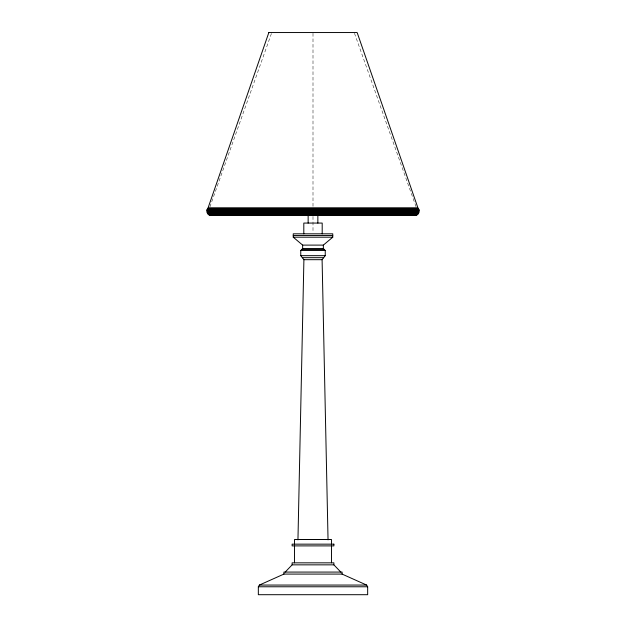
<?xml version="1.0" encoding="UTF-8"?>
<svg xmlns="http://www.w3.org/2000/svg" width="626" height="626" viewBox="0 0 626 626"><rect width="100%" height="100%" fill="white"/><g stroke="black" fill="none" stroke-linecap="round" stroke-linejoin="round"><path stroke-width="0.47" stroke-dasharray="3.13 2.35" d="M209.906 206.909L271.504 33.311M354.496 33.311L416.094 206.909M313 33.288L313 206.736M313 216.471L313 232.856"/><path stroke-width="0.94" d="M297.953 539.878L303.907 259.688L300.762 255.666L300.762 250.478L302.648 248.499L302.648 245.11L293.242 237.184L293.242 233.819L332.758 233.819L332.758 237.184L323.352 245.11L302.648 245.11M258.335 586.773L259.383 585.06L283.914 574.089L342.086 574.089L366.617 585.06L367.665 586.773L367.665 594.7L258.335 594.7L258.335 586.773L367.665 586.773M328.047 539.878L322.093 259.688L325.238 255.666L325.238 250.478L323.352 248.499L323.352 245.11M285.19 572.078L292.123 564.848L292.123 562.837L333.877 562.837L333.877 564.848L340.81 572.078M207.801 208.262L418.199 208.262M207.589 208.552L418.411 208.552M207.402 208.865L418.598 208.865M207.229 209.186L418.771 209.186M207.096 209.522L418.904 209.522M206.979 209.866L419.021 209.866M206.893 210.219L419.107 210.219M206.838 210.571L419.162 210.571M206.807 211.322L419.193 211.322M206.893 212.018L419.107 212.018M207.065 212.652L418.935 212.652M207.331 213.247L418.669 213.247M207.683 213.802L418.317 213.802M208.106 214.303L417.894 214.303M208.599 214.734L417.401 214.734M209.154 215.086L416.846 215.086M209.749 215.352L416.251 215.352M210.375 215.532L415.625 215.532M293.242 235.462L332.758 235.462M293.242 237.184L332.758 237.184M302.648 248.499L323.352 248.499M301.709 249.484L324.291 249.484M300.762 250.478L325.238 250.478M300.762 255.666L325.238 255.666M302.335 257.677L323.665 257.677M303.907 259.688L322.093 259.688M292.123 564.848L333.877 564.848M259.383 585.06L366.617 585.06M342.086 574.089L342.086 572.078L283.914 572.078L283.914 574.089M331.506 544.158L331.506 539.518L294.494 539.518L294.494 544.158M331.506 545.895L331.506 562.837M329.706 539.518L296.294 539.518M322.194 233.819L322.194 223.067L303.806 223.067L303.806 233.819M317.859 215.508L317.859 223.067M308.141 215.508L308.141 223.067M294.494 545.895L294.494 562.837M268.851 32.544L208.043 207.988L417.957 207.988L357.149 32.544L268.851 32.544M333.877 544.158L292.123 544.158L292.123 545.895L333.877 545.895L333.877 544.158"/></g></svg>
